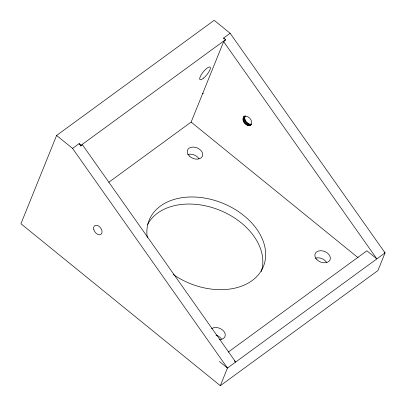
<?xml version="1.0" encoding="UTF-8"?>
<svg xmlns="http://www.w3.org/2000/svg" width="406" height="406" viewBox="0 0 406 406"><rect width="100%" height="100%" fill="white"/><g stroke="black" fill="none" stroke-linecap="round" stroke-linejoin="round"><path stroke-width="0.61" d="M243.037 119.156C243.509 112.68 252.141 117.968 251.497 122.439C251.02 128.92 242.392 123.632 243.037 119.156L244.676 117.958L245.138 115.928L243.498 117.126M56.607 135.457L20.934 223.752L220.331 385.7L377.93 270.543L385.066 252.887L230.131 33.277L214.206 20.3L56.607 135.457L72.557 148.413L227.467 368.039L220.331 385.7M72.557 148.413L79.124 143.612L80.809 145.998L81.119 145.231L225.584 39.671L223.594 38.052L230.131 33.277M108.767 182.284L191.124 122.104L223.635 41.64L225.274 40.443L225.584 39.671M80.809 145.998L82.454 144.8L235.678 362.04L234.267 360.898M202.538 93.852L203.36 93.253M243.783 116.755L245.016 115.857M243.28 117.562L244.919 116.36M243.128 118.05L244.767 116.847M243.047 118.582L244.686 117.385M243.098 119.76L244.742 118.562L244.676 117.958M243.235 120.379L244.874 119.181L244.742 118.562M243.438 121.008L245.077 119.806L244.874 119.181M243.707 121.627L245.346 120.43L245.077 119.806M244.036 122.236L245.676 121.039L245.346 120.43M244.422 122.82L246.061 121.622L245.676 121.039M244.854 123.373L246.498 122.17L249.117 124.104L251.649 124.17L250.005 125.368M245.331 123.876L246.97 122.678M245.838 124.332L247.482 123.13M246.371 124.723L248.015 123.525M246.919 125.048L248.563 123.85M247.472 125.302L249.117 124.104M248.025 125.479L249.665 124.277M248.563 125.571L250.203 124.373M249.076 125.586L250.72 124.388M249.563 125.52L251.202 124.317M250.406 125.144L251.634 124.241M228.263 352.078L366.887 250.786L376.859 258.881L223.635 41.64M384.127 252.126L385.066 252.887L227.467 368.039L219.494 361.563M191.124 122.104L358.183 257.79M79.124 143.612L81.119 145.231M246.061 121.622L246.498 122.17M223.594 38.052L224.264 39.006M147.292 237.551A61.631 43.351 22 0 1 213.196 199.965A61.631 43.351 22 0 1 262.017 269.401A61.631 43.351 22 0 1 173.255 274.476M211.567 328.672A8.039 5.654 22 0 1 224.137 331.687A8.039 5.654 22 0 1 219.296 339.578M147.591 224.472A61.631 43.351 22 0 1 220.443 210.516A61.631 43.351 22 0 1 261.231 271.67M315.259 258.201A8.039 5.654 22 0 1 326.602 262.362M215.972 335.051A8.039 5.654 22 0 1 221.534 339.132M187.714 154.529A8.039 5.654 22 0 1 199.026 158.782M93.796 229.588A5.359 3.487 53.8 0 0 100.967 234.353A5.359 3.487 53.8 0 0 98.719 226.086A5.359 3.487 53.8 0 0 93.796 229.588M316.954 259.698A8.039 5.654 22 0 0 330.027 259.876A8.039 5.654 22 0 0 320.867 250.715A8.039 5.654 22 0 0 316.954 259.698M189.277 155.99A8.039 5.654 22 0 0 202.386 156.285A8.039 5.654 22 0 0 193.337 147.073A8.039 5.654 22 0 0 189.277 155.99M203.65 78.064A8.039 2.289 -50.9 0 0 210.217 67.244A8.039 2.289 -50.9 0 0 201.234 74.775A8.039 2.289 -50.9 0 0 203.65 78.064"/></g></svg>
